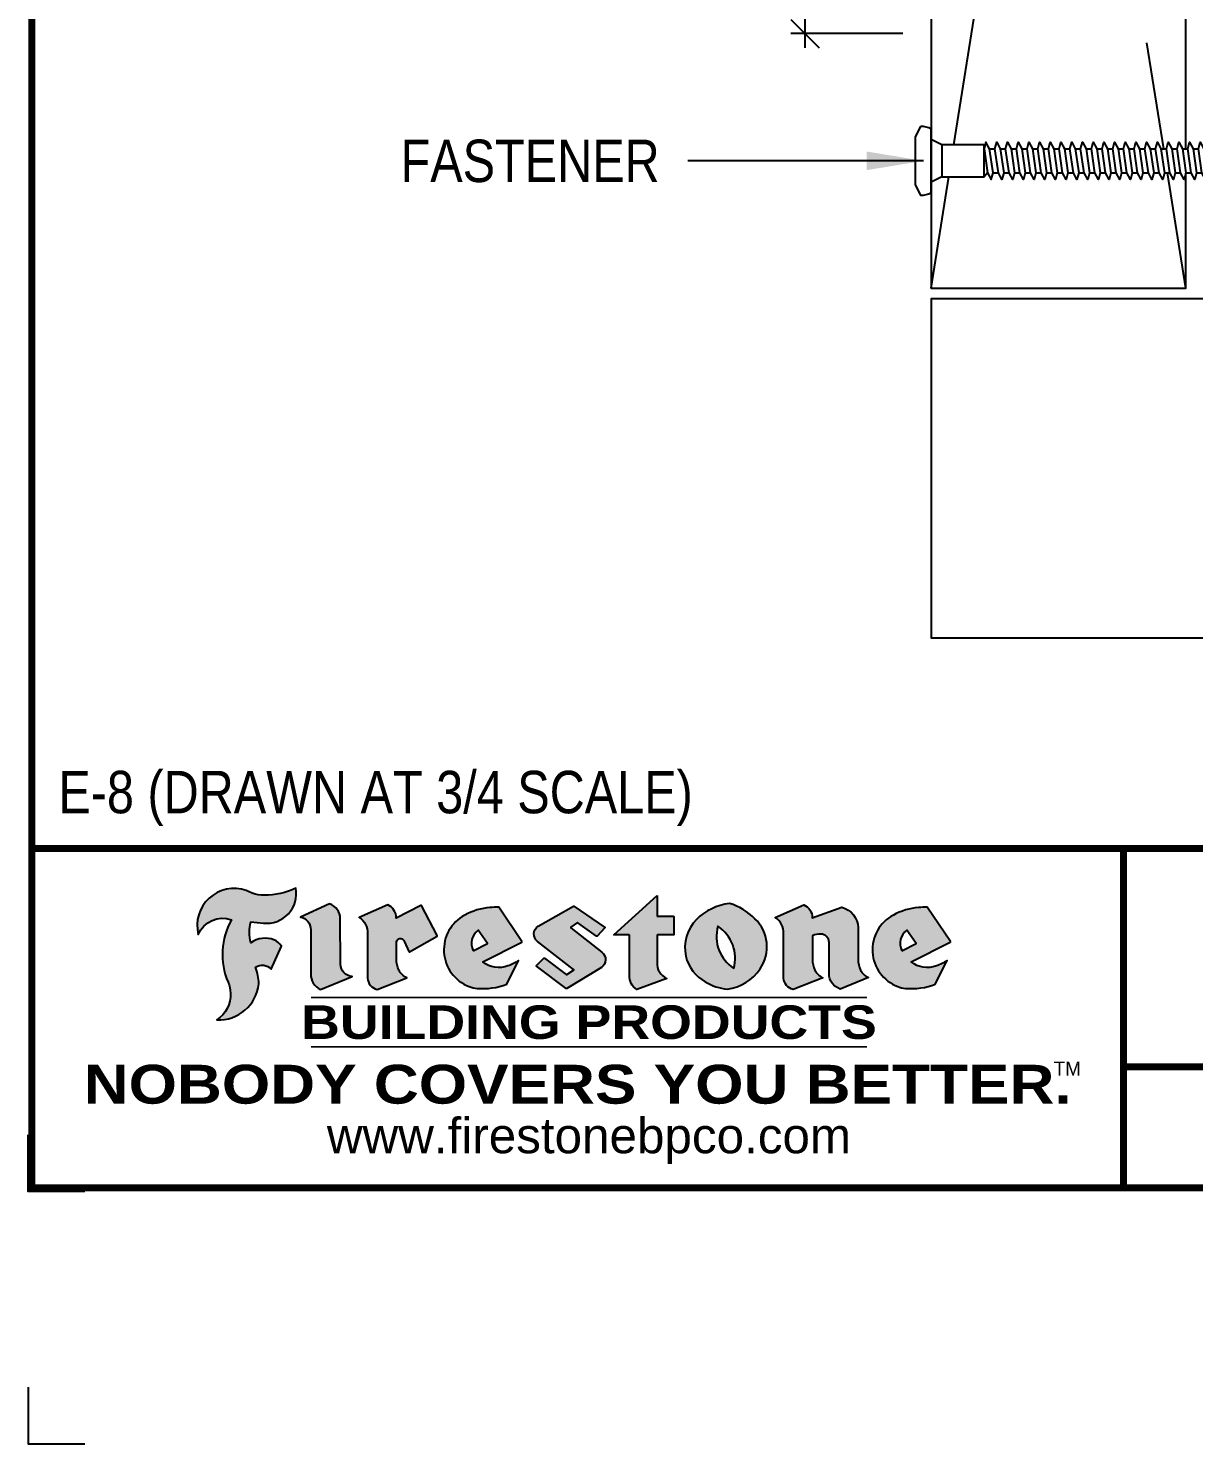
# Model space of a CAD drawing. Header units: inches. Extents: x 299.4 to 319.5, y -1.8 to 14.9.
# Drawn here: x 299.45 to 304.6, y -1.82 to 4.43 of the extents above; entities that cross this region are included whole.
import ezdxf
from ezdxf.enums import TextEntityAlignment as Align

# ---------------------------------------------------------------- set-up
doc = ezdxf.new("R2010")
doc.units = ezdxf.units.IN
doc.header["$MEASUREMENT"] = 0
doc.layers.get('0').update_dxf_attribs({"linetype": 'CONTINUOUS'})
doc.layers.get('DEFPOINTS').update_dxf_attribs({"linetype": 'CONTINUOUS'})
for name, color, linetype in [('FSBP-ACCESSORY-FIRESTONE', 7, 'CONTINUOUS'), ('FSBP-ANNO-NOTE', 7, 'CONTINUOUS'), ('FSBP-SUBSTRATE-GENERIC', 9, 'CONTINUOUS'), ('FSBP-TTLB', 7, 'CONTINUOUS'), ('FSBP-TTLB-BORDER', 7, 'CONTINUOUS'), ('FSBP-TTLB-TEXT', 7, 'CONTINUOUS'), ('FSBP-WOOD', 7, 'CONTINUOUS')]:
    doc.layers.add(name, color=color, linetype=linetype)
doc.styles.add('FSBP_ARIAL', font='arial.ttf')
doc.styles.add('FSBP_ARIAL_BOLD', font='')
doc.styles.add('FSBP_ARIAL_NAR', font='ARIALN.TTF')
doc.styles.add('FSBP_BANKGOTHIC', font='bgothm.ttf')
doc.styles.get('FSBP_ARIAL_BOLD').set_extended_font_data('Arial Black')
doc.dimstyles.new('FSBP-DIM', dxfattribs={"dimtxt": 0.1875, "dimasz": 0.125, "dimexe": 0.0625, "dimexo": 0.125, "dimgap": 0.125, "dimtad": 0, "dimdec": 0, "dimzin": 1, "dimdsep": 46, "dimlunit": 4, "dimtxsty": 'FSBP_ARIAL_NAR', "dimblk": 'OBLIQUE', "dimcen": 0.09375, "dimdle": 0.0625, "dimclrd": 256, "dimclre": 256, "dimclrt": 256, "dimadec": 0, "dimazin": 0, "dimtfac": 1, "dimtdec": 0, "dimtmove": 1, "dimatfit": 3, "dimfxl": 1, "dimtolj": 1, "dimtzin": 0, "dimlwd": -1, "dimlwe": -1, "dimarcsym": 0})
doc.dimstyles.new('FSBP-LEADER', dxfattribs={"dimtxt": 0.1875, "dimasz": 0.25, "dimexe": 0.0625, "dimexo": 0.125, "dimgap": 0.125, "dimtad": 0, "dimtih": 1, "dimtoh": 1, "dimdec": 4, "dimzin": 0, "dimdsep": 46, "dimlunit": 4, "dimtxsty": 'FSBP_ARIAL_NAR', "dimcen": 0.09375, "dimclrd": 256, "dimclre": 256, "dimclrt": 256, "dimadec": 0, "dimazin": 0, "dimtfac": 1, "dimtdec": 4, "dimtofl": 0, "dimtmove": 0, "dimatfit": 3, "dimfxl": 1, "dimtolj": 1, "dimtzin": 0, "dimlwd": -1, "dimlwe": -1, "dimarcsym": 0})

# ---------------------------------------------------------------- blocks, each defined once
blk = doc.blocks.new('FSBP_FASTENER_OTHERS_1')
at = {"layer": 'FSBP-ACCESSORY-FIRESTONE'}
blk.add_lwpolyline([(0.15234375, 0.046875), (0.10546875, 0.0703125), (-0.10546875, 0.0703125), (-0.15234375, 0.046875, 0.1250000000000262), (-0.140625, 0), (0.140625, 0, 0.1250000000000263)], format="xyb", close=True, dxfattribs=at)
for points in [[(-0.052734375, -0.2494419642857224), (-0.08203125, -0.2654649572743324), (-0.052734375, -0.2731174145486648), (0.052734375, -0.2580504502629424), (0.08203125, -0.2420274572743324), (0.052734375, -0.234375), (-0.052734375, -0.2494419642857224), (-0.0703125, -0.234375), (0.0703125, -0.234375), (0.0703125, -0.046875), (-0.0703125, -0.046875), (-0.09375, 0)], [(0.0703125, -0.046875), (0.09375, 0)], [(-0.0703125, -0.046875), (-0.0703125, -0.234375)], [(-0.052734375, -0.2731174145486648), (-0.052734375, -0.2967928648116072)], [(0.052734375, -0.2580504502629424), (0.052734375, -0.2817259005258848)], [(0.052734375, -0.3054013507888271), (0.052734375, -0.3290768010517695)], [(-0.052734375, -0.3204683150745495), (-0.052734375, -0.3441437653374919)], [(-0.052734375, -0.3678192156004343), (-0.052734375, -0.3914946658633767)], [(0.052734375, -0.3527522513147119), (0.052734375, -0.3764277015776543)], [(-0.052734375, -0.415170116126319), (-0.052734375, -0.4388455663892614)], [(0.052734375, -0.4001031518405966), (0.052734375, -0.423778602103539)], [(-0.052734375, -0.4625210166522038), (-0.052734375, -0.4861964669151462)], [(0.052734375, -0.4474540523664814), (0.052734375, -0.4711295026294806)], [(0.052734375, -0.4948049528923661), (0.052734375, -0.5184804031553085)], [(-0.052734375, -0.5098719171780886), (-0.052734375, -0.5335473674410309)], [(-0.052734375, -0.5572228177039733), (-0.052734375, -0.5808982679669157)], [(0.052734375, -0.5421558534183077), (0.052734375, -0.5658313036811933)], [(-0.052734375, -0.6045737182298581), (-0.052734375, -0.6282491684928004)], [(0.052734375, -0.5895067539441357), (0.052734375, -0.6131822042071349)], [(-0.052734375, -0.6519246187557428), (-0.052734375, -0.6756000690186852)], [(0.052734375, -0.6368576544700204), (0.052734375, -0.6605331047329628)], [(0.052734375, -0.684208554995962), (0.052734375, -0.7078840052589044)], [(-0.052734375, -0.6992755192816276), (-0.052734375, -0.7229509695445699)], [(-0.052734375, -0.7466264198075123), (-0.052734375, -0.7703018700704547)], [(0.052734375, -0.7315594555217899), (0.052734375, -0.7552349057847891)], [(-0.052734375, -0.7939773203333971), (-0.052734375, -0.8176527705963395)], [(0.052734375, -0.7789103560477315), (0.052734375, -0.802585806310617)], [(-0.052734375, -0.8413282208592818), (-0.052734375, -0.8650036711222242)], [(0.052734375, -0.8262612565736163), (0.052734375, -0.8499367068365586)], [(0.052734375, -0.8736121570994442), (0.052734375, -0.8972876073624434)], [(-0.052734375, -0.8886791213852234), (-0.052734375, -0.912354571648109)], [(-0.052734375, -0.9360300219110513), (-0.052734375, -0.9597054721740506)], [(0.052734375, -0.9209630576253858), (0.052734375, -0.9446385078882713)], [(-0.052734375, -0.9833809224369361), (-0.052734375, -1.007056372699878)], [(0.052734375, -0.9683139581512705), (0.052734375, -0.9919894084142129)], [(-0.052734375, -1.030731822962878), (-0.052734375, -1.054407273225763)], [(0.052734375, -1.015664858677098), (0.052734375, -1.039340308940098)], [(0.052734375, -1.06301575920304), (0.052734375, -1.086691209465926)], [(-0.052734375, -1.078082723488706), (-0.052734375, -1.101758173751705)], [(-0.052734375, -1.12543362401459), (-0.052734375, -1.149109074277533)], [(0.052734375, -1.110366659728925), (0.052734375, -1.134042109991867)], [(-0.052734375, -1.172784524540532), (-0.052734375, -1.196459974803474)], [(0.052734375, -1.157717560254753), (0.052734375, -1.181393010517752)], [(-0.052734375, -1.22013542506636), (-0.052734375, -1.243810875329359)], [(0.052734375, -1.205068460780694), (0.052734375, -1.22874391104358)], [(-0.052734375, -1.267486325592301), (-0.052734375, -1.291161775855187)], [(0.052734375, -1.252419361306579), (0.052734375, -1.276094811569521)], [(0.052734375, -1.299770261832407), (0.052734375, -1.323445712095406)], [(-0.052734375, -1.314837226118186), (-0.052734375, -1.338512676381129)], [(-0.052734375, -1.362188126644014), (-0.052734375, -1.385863576907013)], [(0.052734375, -1.347121162358349), (0.052734375, -1.370796612621234)], [(-0.052734375, -1.409539027169956), (-0.052734375, -1.433214477432841)], [(0.052734375, -1.394472062884233), (0.052734375, -1.418147513147176)], [(-0.052734375, -1.45688992769584), (-0.052734375, -1.480565377958783)], [(0.052734375, -1.441822963410061), (0.052734375, -1.46549841367306)], [(0.052734375, -1.489173863936003), (0.052734375, -1.512849314198888)], [(-0.052734375, -1.504240828221668), (-0.052734375, -1.527916278484668)], [(-0.052734375, -1.55159172874761), (-0.052734375, -1.575267179010496)], [(0.052734375, -1.536524764461888), (0.052734375, -1.56020021472483)], [(-0.052734375, -1.598942629273495), (-0.052734375, -1.622618079536437)], [(0.052734375, -1.583875664987715), (0.052734375, -1.607551115250715)], [(-0.052734375, -1.646293529799323), (-0.052734375, -1.669968980062322)], [(0.052734375, -1.631226565513657), (0.052734375, -1.654902015776543)], [(0.052734375, -1.678577466039542), (0.052734375, -1.702252916302484)], [(-0.052734375, -1.693644430325264), (-0.052734375, -1.71731988058815)], [(-0.052734375, -1.740995330851149), (-0.052734375, -1.764670781114091)], [(0.052734375, -1.72592836656537), (0.052734375, -1.749603816828369)], [(-0.052734375, -1.788346231376977), (-0.052734375, -1.812021681639976)], [(0.052734375, -1.773279267091311), (0.052734375, -1.796954717354197)], [(-0.052734375, -1.835697131902918), (-0.052734375, -1.859372582165804)], [(0.052734375, -1.820630167617196), (0.052734375, -1.844305617880138)], [(0.052734375, -1.867981068143081), (0.052734375, -1.891656518406023)], [(-0.052734375, -1.883048032428803), (-0.052734375, -1.906723482691746)], [(-0.052734375, -1.930398932954631), (-0.052734375, -1.95407438321763)], [(0.052734375, -1.915331968668966), (0.052734375, -1.939007418931908)], [(-0.046875, -1.965075054777628), (-0.046875, -2.070887446318807), (0, -2.106043696318807), (0.01845467722529293, -1.955742243745476)], [(0.046875, -1.951682197634796), (0.046875, -2.070887446318807), (0, -2.106043696318807)]]:
    blk.add_lwpolyline(points, dxfattribs=at)
for points in [[(-0.052734375, -0.2967928648116072), (0.052734375, -0.2817259005258848), (0.08203125, -0.2893783578002171), (0.052734375, -0.3054013507888271), (-0.052734375, -0.3204683150745495), (-0.08203125, -0.3128158578002171)], [(-0.052734375, -0.3441437653374919), (0.052734375, -0.3290768010517695), (0.08203125, -0.3367292583261019), (0.052734375, -0.3527522513147119), (-0.052734375, -0.3678192156004343), (-0.08203125, -0.3601667583261019)], [(-0.052734375, -0.3914946658633767), (0.052734375, -0.3764277015776543), (0.08203125, -0.3840801588519867), (0.052734375, -0.4001031518405966), (-0.052734375, -0.415170116126319), (-0.08203125, -0.4075176588519867)], [(-0.052734375, -0.4388455663892614), (0.052734375, -0.423778602103539), (0.08203125, -0.4314310593778714), (0.052734375, -0.4474540523664814), (-0.052734375, -0.4625210166522038), (-0.08203125, -0.4548685593778714)], [(-0.052734375, -0.4861964669151462), (0.052734375, -0.4711295026294806), (0.08203125, -0.4787819599037562), (0.052734375, -0.4948049528923661), (-0.052734375, -0.5098719171780886), (-0.08203125, -0.5022194599037562)], [(-0.052734375, -0.5335473674410309), (0.052734375, -0.5184804031553085), (0.08203125, -0.5261328604296409), (0.052734375, -0.5421558534183077), (-0.052734375, -0.5572228177039733), (-0.08203125, -0.5495703604296409)], [(-0.052734375, -0.5808982679669157), (0.052734375, -0.5658313036811933), (0.08203125, -0.5734837609555257), (0.052734375, -0.5895067539441357), (-0.052734375, -0.6045737182298581), (-0.08203125, -0.5969212609555257)], [(-0.052734375, -0.6282491684928004), (0.052734375, -0.6131822042071349), (0.08203125, -0.6208346614814104), (0.052734375, -0.6368576544700204), (-0.052734375, -0.6519246187557428), (-0.08203125, -0.6442721614814104)], [(-0.052734375, -0.6756000690186852), (0.052734375, -0.6605331047329628), (0.08203125, -0.668185562007352), (0.052734375, -0.684208554995962), (-0.052734375, -0.6992755192816276), (-0.08203125, -0.691623062007352)], [(-0.052734375, -0.7229509695445699), (0.052734375, -0.7078840052589044), (0.08203125, -0.7155364625331799), (0.052734375, -0.7315594555217899), (-0.052734375, -0.7466264198075123), (-0.08203125, -0.7389739625331799)], [(-0.052734375, -0.7703018700704547), (0.052734375, -0.7552349057847891), (0.08203125, -0.7628873630590647), (0.052734375, -0.7789103560477315), (-0.052734375, -0.7939773203333971), (-0.08203125, -0.7863248630590647)], [(-0.052734375, -0.8176527705963395), (0.052734375, -0.802585806310617), (0.08203125, -0.8102382635850063), (0.052734375, -0.8262612565736163), (-0.052734375, -0.8413282208592818), (-0.08203125, -0.8336757635850063)], [(-0.052734375, -0.8650036711222242), (0.052734375, -0.8499367068365586), (0.08203125, -0.8575891641108342), (0.052734375, -0.8736121570994442), (-0.052734375, -0.8886791213852234), (-0.08203125, -0.8810266641108342)], [(-0.052734375, -0.912354571648109), (0.052734375, -0.8972876073624434), (0.08203125, -0.9049400646367189), (0.052734375, -0.9209630576253858), (-0.052734375, -0.9360300219110513), (-0.08203125, -0.9283775646367189)], [(-0.052734375, -0.9597054721740506), (0.052734375, -0.9446385078882713), (0.08203125, -0.9522909651626605), (0.052734375, -0.9683139581512705), (-0.052734375, -0.9833809224369361), (-0.08203125, -0.9757284651626605)], [(-0.052734375, -1.007056372699878), (0.052734375, -0.9919894084142129), (0.08203125, -0.9996418656884885), (0.052734375, -1.015664858677098), (-0.052734375, -1.030731822962878), (-0.08203125, -1.023079365688488)], [(-0.052734375, -1.054407273225763), (0.052734375, -1.039340308940098), (0.08203125, -1.04699276621443), (0.052734375, -1.06301575920304), (-0.052734375, -1.078082723488706), (-0.08203125, -1.07043026621443)], [(-0.052734375, -1.101758173751705), (0.052734375, -1.086691209465926), (0.08203125, -1.094343666740315), (0.052734375, -1.110366659728925), (-0.052734375, -1.12543362401459), (-0.08203125, -1.117781166740315)], [(-0.052734375, -1.149109074277533), (0.052734375, -1.134042109991867), (0.08203125, -1.141694567266143), (0.052734375, -1.157717560254753), (-0.052734375, -1.172784524540532), (-0.08203125, -1.165132067266143)], [(-0.052734375, -1.196459974803474), (0.052734375, -1.181393010517752), (0.08203125, -1.189045467792084), (0.052734375, -1.205068460780694), (-0.052734375, -1.22013542506636), (-0.08203125, -1.212482967792084)], [(-0.052734375, -1.243810875329359), (0.052734375, -1.22874391104358), (0.08203125, -1.236396368317969), (0.052734375, -1.252419361306579), (-0.052734375, -1.267486325592301), (-0.08203125, -1.259833868317969)], [(-0.052734375, -1.291161775855187), (0.052734375, -1.276094811569521), (0.08203125, -1.283747268843797), (0.052734375, -1.299770261832407), (-0.052734375, -1.314837226118186), (-0.08203125, -1.307184768843797)], [(-0.052734375, -1.338512676381129), (0.052734375, -1.323445712095406), (0.08203125, -1.331098169369739), (0.052734375, -1.347121162358349), (-0.052734375, -1.362188126644014), (-0.08203125, -1.354535669369739)], [(-0.052734375, -1.385863576907013), (0.052734375, -1.370796612621234), (0.08203125, -1.378449069895623), (0.052734375, -1.394472062884233), (-0.052734375, -1.409539027169956), (-0.08203125, -1.401886569895623)], [(-0.052734375, -1.433214477432841), (0.052734375, -1.418147513147176), (0.08203125, -1.425799970421451), (0.052734375, -1.441822963410061), (-0.052734375, -1.45688992769584), (-0.08203125, -1.449237470421451)], [(-0.052734375, -1.480565377958783), (0.052734375, -1.46549841367306), (0.08203125, -1.473150870947393), (0.052734375, -1.489173863936003), (-0.052734375, -1.504240828221668), (-0.08203125, -1.496588370947393)], [(-0.052734375, -1.527916278484668), (0.052734375, -1.512849314198888), (0.08203125, -1.520501771473278), (0.052734375, -1.536524764461888), (-0.052734375, -1.55159172874761), (-0.08203125, -1.543939271473278)], [(-0.052734375, -1.575267179010496), (0.052734375, -1.56020021472483), (0.08203125, -1.567852671999105), (0.052734375, -1.583875664987715), (-0.052734375, -1.598942629273495), (-0.08203125, -1.591290171999105)], [(-0.052734375, -1.622618079536437), (0.052734375, -1.607551115250715), (0.08203125, -1.615203572525047), (0.052734375, -1.631226565513657), (-0.052734375, -1.646293529799323), (-0.08203125, -1.638641072525047)], [(-0.052734375, -1.669968980062322), (0.052734375, -1.654902015776543), (0.08203125, -1.662554473050932), (0.052734375, -1.678577466039542), (-0.052734375, -1.693644430325264), (-0.08203125, -1.685991973050932)], [(-0.052734375, -1.71731988058815), (0.052734375, -1.702252916302484), (0.08203125, -1.70990537357676), (0.052734375, -1.72592836656537), (-0.052734375, -1.740995330851149), (-0.08203125, -1.73334287357676)], [(-0.052734375, -1.764670781114091), (0.052734375, -1.749603816828369), (0.08203125, -1.757256274102701), (0.052734375, -1.773279267091311), (-0.052734375, -1.788346231376977), (-0.08203125, -1.780693774102701)], [(-0.052734375, -1.812021681639976), (0.052734375, -1.796954717354197), (0.08203125, -1.804607174628586), (0.052734375, -1.820630167617196), (-0.052734375, -1.835697131902918), (-0.08203125, -1.828044674628586)], [(-0.052734375, -1.859372582165804), (0.052734375, -1.844305617880138), (0.08203125, -1.851958075154414), (0.052734375, -1.867981068143024), (-0.052734375, -1.883048032428803), (-0.08203125, -1.875395575154414)], [(-0.052734375, -1.906723482691746), (0.052734375, -1.891656518406023), (0.07470703125, -1.900355292644633), (0.052734375, -1.915331968668966), (-0.052734375, -1.930398932954631), (-0.07470703125, -1.921700158716021)], [(-0.052734375, -1.95407438321763), (0.052734375, -1.939007418931908), (0.063720703125, -1.943356806051213), (0.052734375, -1.950845144063408), (-0.052734375, -1.965912108349073), (-0.063720703125, -1.961562721229768)]]:
    blk.add_lwpolyline(points, close=True, dxfattribs=at)
blk = doc.blocks.new('_OBLIQUE')
at = {"color": 0, "linetype": 'ByBlock'}
blk.add_line((-0.5, -0.5), (0.5, 0.5), dxfattribs=at)
blk = doc.blocks.new('*D7')
at = {"layer": 'DEFPOINTS', "color": 0, "transparency": 16777216}
for p in [(303.4379540563916, 10.4105981561755), (302.8805065938412, 4.410598156175553), (303.4379540563916, 4.410598156175553)]:
    blk.add_point(p, dxfattribs=at)
at = {"layer": 'FSBP-ANNO-NOTE', "transparency": 16777216}
for p, q in [((302.8805065938412, 10.4730981561755), (302.8805065938412, 8.365854806925865)), ((303.3129540563916, 10.4105981561755), (302.8180065938412, 10.4105981561755)), ((302.8805065938412, 4.348098156175553), (302.8805065938412, 6.455341505425183)), ((303.3129540563916, 4.410598156175553), (302.8180065938412, 4.410598156175553))]:
    blk.add_line(p, q, dxfattribs=at)
at = {"layer": 'FSBP-ANNO-NOTE', "transparency": 16777216, "xscale": 0.125, "yscale": 0.125, "zscale": 0.125}
for p, rotation in [((302.8805065938412, 10.4105981561755), 90), ((302.8805065938412, 4.410598156175553), 270)]:
    blk.add_blockref('_OBLIQUE', p, dxfattribs=dict(at, rotation=rotation))
at = {"layer": 'FSBP-ANNO-NOTE', "transparency": 16777216, "insert": (302.8805065938412, 7.410598156175573), "char_height": 0.1875, "attachment_point": 5, "rotation": 90, "style": 'FSBP_ARIAL_NAR'}
blk.add_mtext('\\A1;8" (203 mm) MIN.', dxfattribs=at)
blk = doc.blocks.new('TTLB-EPDM_2')
at = {"layer": 'FSBP-TTLB-TEXT'}
h = blk.add_hatch(color=1, dxfattribs=at)
edge = h.paths.add_edge_path()
edge.add_arc((1.037309769669573, -0.1982514792917306), 0.1319107607348553, 264.0410451462098, 370.3106169565175)
edge.add_arc((1.027551646585694, 0.1214293576525799), 0.3273056962876235, 270.05058356628535, 295.23459397187514, ccw=False)
edge.add_arc((1.022801957313345, -0.06680179986895154), 0.1391656561713503, 249.3281275763668, 272.0749124149863, ccw=False)
edge.add_line((0.9736743133014443, -0.1970076156048179), (0.9474927838574558, -0.1852745150568325))
edge.add_arc((0.8939498971398288, -0.3394262635682071), 0.1631857907024099, 70.84590087378872, 194.3325259843273)
edge.add_arc((0.8444260109029493, -0.4259936440910768), 0.1179914261095279, 70.96950098067128, 156.9641407594482, ccw=False)
edge.add_arc((1.153141409296894, -0.4684497516079468), 0.3110405457095052, 150.3231137483159, 203.2084295854517)
edge.add_arc((0.7562495500622943, -0.6412608153899899), 0.1218587156617311, 0.8849157075190988, 24.34668939894999, ccw=False)
edge.add_arc((0.7493781665697374, -0.6475258110744375), 0.1289731377238325, -58.36655102076742, 3.6216782311386737, ccw=False)
edge.add_arc((0.8256699029544474, -0.5792158350996106), 0.1783301886510354, 267.2205474105585, 354.1381621173521)
edge.add_arc((0.7903121048625305, -0.6011409294291745), 0.212787892960859, 0.9996158580669322, 21.00503380861244)
edge.add_arc((1.01880712263941, -0.5666691048185161), 0.05136395668415847, 40.82117713173261, 125.52727787225791, ccw=False)
edge.add_line((1.057676976260041, -0.5330924682126437), (1.102776947655911, -0.4308018311949837))
edge.add_arc((1.040858222524664, -0.4699705673995949), 0.07326744446031509, 32.31675181867256, 66.31481236598174)
edge.add_arc((1.032262518825329, -0.5063316993097662), 0.1102246948011782, 69.8179132332389, 125.254734720681)
edge.add_arc((1.127708877207287, -0.368959353531244), 0.1659710644737306, 164.1569669952081, 196.5811013160487, ccw=False)
edge.add_line((0.9680425188342383, -0.3236487780942383), (1.023615334387159, -0.3294494641845773))
h = blk.add_hatch(color=1, dxfattribs=at)
edge = h.paths.add_edge_path()
edge.add_line((1.275239419159561, -0.6223407783464694), (1.415345367376062, -0.5660418822574371))
edge.add_arc((1.421019305783958, -0.5090099247487757), 0.05731350411836949, 181.9717871001989, 264.31851000495806, ccw=False)
edge.add_line((1.363739737527226, -0.5109819325197265), (1.363412352251203, -0.3102363679013962))
edge.add_arc((1.294263659668751, -0.3103491388303989), 0.06914878453844908, 0.0934405599591014, 72.42834396969012)
edge.add_line((1.315139561173908, -0.2444268274366692), (1.186839444240604, -0.3024209471341379))
edge.add_arc((1.175246268095289, -0.3585110609420917), 0.05727567197445628, -0.017399788185912257, 78.322067691347, ccw=False)
edge.add_line((1.232521937428658, -0.3585284546236807), (1.232574268422297, -0.555126496687123))
edge.add_arc((1.305699496415486, -0.5558575689677219), 0.07312888236350451, 179.4272023230205, 245.3845503102953)
h = blk.add_hatch(color=1, dxfattribs=at)
edge = h.paths.add_edge_path()
edge.add_line((1.792026821926584, -0.3839679064720229), (1.722158956877934, -0.2518542302253621))
edge.add_arc((1.720119655279638, -0.2529327078887852), 0.002306916790721817, 27.87197133405656, 117.3766794470751)
edge.add_line((1.719058846382097, -0.250884159729182), (1.610638460368705, -0.3070279753467702))
edge.add_arc((1.547088841662962, -0.3061026658494403), 0.06355635479880145, 359.165808011073, 425.8793658831422)
edge.add_line((1.573061729235633, -0.2480956029480268), (1.446879247402876, -0.3051325108639702))
edge.add_arc((1.407812067100189, -0.370357133046621), 0.07602957263902092, -3.441403975725109, 59.07992244284969, ccw=False)
edge.add_line((1.483704536400296, -0.3749210150788969), (1.483704536400296, -0.5723838140635706))
edge.add_arc((1.54053746518044, -0.568254406115083), 0.05698275005415228, 184.1557352478595, 255.3066498366543)
edge.add_line((1.526084036778343, -0.6233736605654059), (1.657291340682093, -0.570650514527486))
edge.add_arc((1.688298576827198, -0.5021390388423987), 0.0752015358480571, 207.5160880841914, 245.649226723163, ccw=False)
edge.add_arc((1.721050197024907, -0.4914488168456328), 0.1093332836229113, 179.4823365255141, 204.5537900001094, ccw=False)
edge.add_line((1.611721375809452, -0.4904610114968335), (1.611721375809452, -0.4126404716788983))
edge.add_arc((1.628589765097195, -0.414159299036043), 0.01693662875851176, 28.356188110622725, 174.8549701683585, ccw=False)
edge.add_arc((1.627340435522395, -0.4197189881350504), 0.02111886817708033, 22.216893572439517, 40.10213956426492, ccw=False)
edge.add_line((1.646891420738257, -0.4117336534413738), (1.666638796144639, -0.4549750258192233))
edge.add_arc((1.668737246926742, -0.4540167099035481), 0.002306916790685496, 204.545128184284, 299.6323508190091)
edge.add_line((1.669877862091766, -0.4560219186518992), (1.791128135493295, -0.3870515928837648))
edge.add_line((1.791128135493295, -0.3870515928837648), (1.792026821926584, -0.3839679064720229))
h = blk.add_hatch(color=1, dxfattribs=at)
edge = h.paths.add_edge_path()
edge.add_line((2.763460561272041, -0.2072496393923444), (2.763460561272041, -0.2969520779963801))
edge.add_arc((2.765767478062699, -0.2969520779963943), 0.00230691679065842, 179.9999999996471, 269.9999999996471)
edge.add_line((2.765767478062685, -0.2992589947870528), (2.835417693520355, -0.2992589947870528))
edge.add_arc((2.835417693520355, -0.3015659115777538), 0.002306916790701052, 0, 90, ccw=False)
edge.add_line((2.837724610311056, -0.3015659115777538), (2.837724610311056, -0.3790761307453892))
edge.add_arc((2.83541769352037, -0.3790761307453749), 0.002306916790686842, 269.99999999964706, 359.99999999964706, ccw=False)
edge.add_line((2.835417693520355, -0.3813830475360618), (2.765767478062685, -0.3813830475360618))
edge.add_arc((2.765767478062699, -0.3836899643267202), 0.00230691679065842, 90.00000000035294, 180.0000000003529)
edge.add_line((2.763460561272041, -0.3836899643267344), (2.763460561272041, -0.5033995910642801))
edge.add_arc((2.836735953378943, -0.5071368822038516), 0.07337063740681413, 177.0802527808789, 245.3249543133826)
edge.add_line((2.806105814540615, -0.5738080530967267), (2.674529557384915, -0.6226036013049594))
edge.add_arc((2.708610405062069, -0.564298408791804), 0.06753517344606039, 177.0345319916277, 239.6926428024901, ccw=False)
edge.add_line((2.641165668230087, -0.560804539009709), (2.641165668230087, -0.3836899643267344))
edge.add_arc((2.638858751439429, -0.3836899643267202), 0.00230691679065842, 359.9999999996471, 449.999999999647)
edge.add_line((2.638858751439443, -0.3813830475360618), (2.572857950769389, -0.3813830475360618))
edge.add_line((2.572857950769389, -0.3813830475360618), (2.763460561272041, -0.2072496393923444))
h = blk.add_hatch(color=1, dxfattribs=at)
edge = h.paths.add_edge_path(flags=16)
edge.add_arc((2.940363509127394, -0.4847985213681437), 0.1684614578629418, 344.5558804047865, 417.0140046669545)
edge.add_arc((3.194458079644619, -0.3883534532477785), 0.1684614578629414, 164.5558804047864, 237.0140046669546)
edge = h.paths.add_edge_path()
edge.add_arc((3.069375116502199, -0.4399344555144872), 0.1828726885096673, 136.0914512150047, 191.213418978326)
edge.add_arc((3.064939550433406, -0.4318234379590333), 0.1803148804748503, 194.0167254156723, 240.6663730831859)
edge.add_arc((3.098047041778981, -0.3845058757092554), 0.2378525180183701, 239.2975390661776, 264.2889872773176)
edge.add_arc((3.04884478212623, -0.4190232383793012), 0.203760689247156, 277.1986764832036, 326.503572961274)
edge.add_arc((3.077739326803546, -0.4341046616465112), 0.171374865791709, 325.3768876809902, 406.3828327799087)
edge.add_arc((3.011839488065919, -0.4896144380417797), 0.2571945645850002, 44.28462553519766, 73.82901434867304)
edge.add_arc((3.117152499586992, -0.4983433120546693), 0.2579560664039132, 97.50292863483666, 134.1039137579027)
h = blk.add_hatch(color=1, dxfattribs=at)
edge = h.paths.add_edge_path()
edge.add_line((3.322690228557462, -0.5721896537377091), (3.322690228557462, -0.3749210150788969))
edge.add_arc((3.246797759257384, -0.3703571330465745), 0.076029572638996, 356.5585960242387, 419.0799224428129)
edge.add_line((3.285864939560099, -0.3051325108639702), (3.412047421392799, -0.2480956029480268))
edge.add_arc((3.386074533820159, -0.3061026658494941), 0.06355635479883807, 0.3962622833877276, 65.87936588318718, ccw=False)
edge.add_line((3.449629368605429, -0.3056631084210863), (3.580526418688805, -0.2593848434574539))
edge.add_arc((3.555744121700958, -0.3530904070730321), 0.09692726601172152, 2.366977007666776, 75.18615851992018, ccw=False)
edge.add_line((3.652588689330287, -0.3490873311063041), (3.652588689330287, -0.4883770011386872))
edge.add_arc((3.761877549389556, -0.4914934052703811), 0.1093332836229047, 178.3666365323574, 204.5537900000422)
edge.add_arc((3.729125929191727, -0.5021836272670953), 0.07520153584796169, 207.5160880841711, 245.2240541443093)
edge.add_line((3.697611150971852, -0.5704631245385627), (3.572585913552643, -0.6207021253773775))
edge.add_arc((3.59534718600759, -0.5526356419907701), 0.07177131519198746, 180.3328587115751, 251.51018566665869, ccw=False)
edge.add_line((3.523577081955409, -0.5530525936986663), (3.523577081955409, -0.4153032515383615))
edge.add_arc((3.486319529276879, -0.4148773504126441), 0.0372599868942854, 359.3450650296066, 449.0500281941028)
edge.add_arc((3.482769874121713, -0.4419622099033496), 0.06447454900600783, 86.29402372314017, 119.8211331593848)
edge.add_line((3.450707067966732, -0.3860252459975726), (3.450707067966732, -0.4904610114968335))
edge.add_arc((3.560035889182251, -0.491448816845647), 0.1093332836229751, 179.4823365255069, 204.5537900001023)
edge.add_arc((3.527284268984408, -0.5021390388424952), 0.07520153584796385, 207.5160880841699, 245.6492267231416)
edge.add_line((3.496277032839316, -0.570650514527486), (3.365069728935509, -0.6233736605654059))
edge.add_arc((3.37950248606194, -0.5682868177318081), 0.05694615642555727, 183.9298782390169, 255.318496325343, ccw=False)
h = blk.add_hatch(color=1, dxfattribs=at)
h.paths.add_polyline_path([(2.063388732080512, -0.2583237030618903, 0.02524281661523788), (2.025024361750752, -0.2610532129309178, 0.1213611957758757), (1.901773912052249, -0.3008158885520373, 0.6151668103976068), (1.93274136141747, -0.6099060679591872, 0.05306812109568645), (1.967936229862175, -0.617865745600497, 0.1150932231766138), (2.099126721549737, -0.5994933789882708), (2.151195569562105, -0.4944891916583316, -0.08755405562188731), (2.104230609512001, -0.5187113292177372, -0.265591761123442), (1.992692314386659, -0.5010701623316862), (2.165347897647223, -0.4141184325909109, 0.4518949533370738), (2.166222728871162, -0.4107679608846269)])
h.paths.add_polyline_path([(2.014217313945437, -0.4188965037300676), (1.951113654018855, -0.4515330109460507, -0.3720533890450154), (1.973177450672722, -0.3607130665457561)], flags=16)
h = blk.add_hatch(color=1, dxfattribs=at)
edge = h.paths.add_edge_path()
edge.add_arc((2.260407392426802, -0.3775796671688782), 0.04152450223225729, 123.20805433950699, 232.2027298779723, ccw=False)
edge.add_line((2.237665217914071, -0.3428366421988329), (2.393535971665983, -0.2540943745380986))
edge.add_arc((2.394677353533142, -0.2560991469722482), 0.002306916790741334, 55.64644466176611, 119.65426054492559, ccw=False)
edge.add_line((2.395979141996861, -0.2541946229174954), (2.531809646140459, -0.3470380726374032))
edge.add_arc((2.530468902927946, -0.3489153772789875), 0.002306916790700397, -42.731101238422525, 54.4661353739603, ccw=False)
edge.add_line((2.532163440279987, -0.3504807552658491), (2.498457913851155, -0.3869673252714421))
edge.add_arc((2.496763376499139, -0.3854019472845934), 0.002306916790672934, 233.7527076894875, 317.26889876138785, ccw=False)
edge.add_line((2.495399362263356, -0.38726241234572), (2.413849913492982, -0.3274738082119626))
edge.add_arc((2.412485899257181, -0.3293342732731342), 0.002306916790720064, 53.75270768979358, 124.4135619297835)
edge.add_line((2.41118211687575, -0.3274311136421062), (2.382933981293377, -0.346782838468144))
edge.add_arc((2.38423776367478, -0.3486859980991606), 0.002306916790694898, 124.4135619293799, 231.8459020253626)
edge.add_line((2.382812599816248, -0.3505000469010184), (2.519899969301207, -0.4581994452042721))
edge.add_arc((2.494247019847682, -0.4908523236374461), 0.04152450223225742, -55.21225898295222, 51.84590202520428, ccw=False)
edge.add_line((2.517938320565804, -0.5249552055672808), (2.364434947484597, -0.6179520922513717))
edge.add_arc((2.36323960192349, -0.6159790200102006), 0.002306916790726996, 233.2955624372927, 301.20872157023314, ccw=False)
edge.add_line((2.361860787187538, -0.6178285429225383), (2.231266621301074, -0.5204709167214361))
edge.add_arc((2.232647938930649, -0.5186232623475259), 0.002306916790697672, 135.5134179846393, 233.21798691998708, ccw=False)
edge.add_line((2.231002150870836, -0.5170067083764565), (2.262839375599356, -0.4845937328397696))
edge.add_arc((2.264485163659225, -0.4862102868108537), 0.002306916790748497, 53.0352839999411, 135.513417985369, ccw=False)
edge.add_line((2.265872365996302, -0.4843670465239001), (2.361834678328762, -0.5565872257804898))
edge.add_arc((2.363221880665761, -0.5547439854936304), 0.002306916790627066, 233.0352840000685, 302.2362632414394)
edge.add_line((2.36445241715569, -0.5566953042850713), (2.39428499383348, -0.5378823484768844))
edge.add_arc((2.393054457343549, -0.5359310296853765), 0.002306916790685166, 302.2362632406177, 412.2027298768422)
edge.add_line((2.394468296066179, -0.5341081404551886), (2.234958295420142, -0.4103916733127022))
h = blk.add_hatch(color=1, dxfattribs=at)
h.paths.add_polyline_path([(3.957695472291277, -0.2583237030618903, 0.02524281661523822), (3.919331101961575, -0.2610532129309178, 0.1085638477195505), (3.807890832595604, -0.2939221658134414, 0.6425897848490651), (3.827048101628293, -0.6099060679591872, 0.05306812109569052), (3.862242970072884, -0.617865745600497, 0.1150932231766133), (3.993433461760503, -0.5994933789882708), (4.045502309772871, -0.4944891916583316, -0.08755405562189084), (3.998537349722767, -0.5187113292177372, -0.2655917611234366), (3.886999054597368, -0.5010701623316862), (4.059654637857989, -0.4141184325909109, 0.4518949533370731), (4.060529469081928, -0.4107679608846269)])
h.paths.add_polyline_path([(3.90852405415626, -0.4188965037300676), (3.845420394229677, -0.4515330109460507, -0.3720533890450147), (3.867484190883488, -0.3607130665457561)], flags=16)
at = {"layer": 'DEFPOINTS', "color": 1}
blk.add_lwpolyline([(0.234375, -1.515625), (-0.015625, -1.515625), (-0.015625, -1.265625)], dxfattribs=at)
at = {"layer": 'DEFPOINTS', "linetype": 'Continuous', "ltscale": 1.75}
blk.add_lwpolyline([(-0.015625, -2.380833333333342), (-0.015625, -2.630833333333342), (0.234375, -2.630833333333342)], dxfattribs=at)
at = {"layer": 'FSBP-TTLB', "const_width": 0.03125}
for points in [[(0, 0), (0, -1.5), (20, -1.5), (20, 0), (0, 0)], [(4.825208527206769, 0), (4.825208527206769, -0.9643749050531198)], [(4.825208527206769, -0.9643749050531198), (15.84028770518938, -0.9643749050531198)], [(4.825208527206769, -0.9643749050531198), (4.825208527206769, -1.5)]]:
    blk.add_lwpolyline(points, dxfattribs=at)
at = {"layer": 'FSBP-TTLB-BORDER', "const_width": 0.03125}
blk.add_lwpolyline([(20, 0), (20, 13), (0, 13), (0, 0)], dxfattribs=at)
at = {"layer": 'FSBP-TTLB-TEXT', "color": 1}
blk.add_line((0.7358432058323388, -0.379822754145593), (0.7358432058323388, -0.379822754145593), dxfattribs=at)
for points in [[(1.023615323725323, -0.3294494630716969, 0.5000510906601082), (1.167090420776901, -0.1746414942047778, -0.1103304102359608), (1.027840608309816, -0.2058762110801382, -0.09957876667165425), (0.9736743133014443, -0.1970076156048179), (0.9474927838574558, -0.1852745150568325, 0.5978159689075124), (0.7358432058323388, -0.379822754145593, -0.3938834584182213), (0.8828996422548698, -0.3144510229727047, 0.2349406564350952), (0.86727108227484, -0.5910237178633082, -0.1027304183841549), (0.8780937320133262, -0.6393788197974146, -0.2772692352614086), (0.8170223912655956, -0.7573362346216896, 0.3985429150902959), (1.003067614090241, -0.5974286950643517, 0.0875124847930418), (0.9889600163401155, -0.5248671157293501, -0.3874031597924062), (1.057676976260041, -0.5330924682126437), (1.102776947655911, -0.4308018311949837, 0.1494423498871741), (1.07029056398062, -0.4028746979725923, 0.2467195073738216), (0.9686394281704906, -0.4163228904100862, -0.1424285161541127), (0.9680425188342383, -0.3236487780942383), (1.023615334387159, -0.3294494641845773)], [(2.763460561272041, -0.2072496393923444), (2.763460561272041, -0.2969520779963801, 0.4142135623730958), (2.765767478062685, -0.2992589947870528), (2.835417693520355, -0.2992589947870528, -0.414213562373095), (2.837724610311056, -0.3015659115777538), (2.837724610311056, -0.3790761307453892, -0.4142135623730938), (2.835417693520355, -0.3813830475360618), (2.765767478062685, -0.3813830475360618, 0.4142135623730958), (2.763460561272041, -0.3836899643267344), (2.763460561272041, -0.5033995910642801, 0.3068985753588853), (2.806105814540615, -0.5738080530967267), (2.674529557384915, -0.6226036013049594, -0.2804194150632976), (2.641165668230087, -0.560804539009709), (2.641165668230087, -0.3836899643267344, 0.414213562373095), (2.638858751439443, -0.3813830475360618), (2.572857950769389, -0.3813830475360618), (2.763460561272041, -0.2072496393923444)], [(2.166222728871162, -0.4107679608846269), (2.063388732080512, -0.2583237030618903, 0.02524281661523788), (2.025024361750752, -0.2610532129309178, 0.1085638477195265), (1.913584092384895, -0.2939221658134414, 0.6425897848491228), (1.93274136141747, -0.6099060679591872, 0.05306812109568648), (1.967936229862175, -0.617865745600497, 0.1150932231766137), (2.099126721549737, -0.5994933789882708), (2.151195569562105, -0.4944891916583316, -0.0875540556218873), (2.104230609512001, -0.5187113292177372, -0.2655917611234418), (1.992692314386659, -0.5010701623316862), (2.165347897647223, -0.4141184325909109)], [(4.060529469081928, -0.4107679608846269), (3.957695472291277, -0.2583237030618903, 0.02524281661523788), (3.919331101961575, -0.2610532129309178, 0.1085638477195265), (3.807890832595604, -0.2939221658134414, 0.6425897848491228), (3.827048101628293, -0.6099060679591872, 0.05306812109568648), (3.862242970072884, -0.617865745600497, 0.1150932231766137), (3.993433461760503, -0.5994933789882708), (4.045502309772871, -0.4944891916583316, -0.0875540556218873), (3.998537349722767, -0.5187113292177372, -0.2655917611234418), (3.886999054597368, -0.5010701623316862), (4.059654637857989, -0.4141184325909109)], [(4.059654637857989, -0.4141184325909109, 0.4518949533370731), (4.060529469081928, -0.4107679608846269, 0.4518949533370731)]]:
    blk.add_lwpolyline(points, format="xyb", dxfattribs=at)
for points in [[(1.275239419159561, -0.6223407783464694), (1.415345367376062, -0.5660418822574371, -0.3756100036733062), (1.363739737527226, -0.5109819325197265), (1.363412352251203, -0.3102363679013962, 0.3265360292958048), (1.315139561173908, -0.2444268274366692), (1.186839444240604, -0.3024209471341379, -0.3557863980845349), (1.232521937428658, -0.3585284546236807), (1.232574268422297, -0.555126496687123, 0.2960110723418457)], [(1.792026821926584, -0.3839679064720229), (1.722158956877934, -0.2518542302253621, 0.4116839150163434), (1.719058846382097, -0.250884159729182), (1.610638460368705, -0.3070279753467702, 0.2996033003794034), (1.573061729235633, -0.2480956029480268), (1.446879247402876, -0.3051325108639702, -0.2797757560995365), (1.483704536400296, -0.3749210150788969), (1.483704536400296, -0.5723838140635706, 0.320828638474519), (1.526084036778343, -0.6233736605654059), (1.657291340682093, -0.570650514527486, -0.1679398621276611), (1.621603752698661, -0.5368819723450571, -0.1098333365370753), (1.611721375809452, -0.4904610114968335), (1.611721375809452, -0.4126404716788983, -0.743334502655012), (1.64349420176768, -0.4061152228778298, -0.07819791644735608), (1.646891420738257, -0.4117336534413738), (1.666638796144639, -0.4549750258192233, 0.4404648714563479), (1.669877862091766, -0.4560219186518992), (1.791128135493295, -0.3870515928837648)], [(2.937624918725987, -0.3131105398334029, 0.2452625673097023), (2.889993533867141, -0.4754966266250307, 0.2064059665179019), (2.976604338974084, -0.5890186876871866, 0.1094800500670344), (3.074378098474654, -0.6211778035979165, 0.2185147641853038), (3.218764944843201, -0.5314757029352819, 0.3689489483072479), (3.195959963110113, -0.3100352223135445, 0.1296305888694145), (3.0834694040758, -0.242595816912754, 0.1610736375384317)], [(3.322690228557462, -0.5721896537377091), (3.322690228557462, -0.3749210150788969, 0.2797757560995341), (3.285864939560099, -0.3051325108639702), (3.412047421392799, -0.2480956029480268, -0.2937618496109166), (3.449629368605429, -0.3056631084210863), (3.580526418688805, -0.2593848434574539, -0.3288760160581939), (3.652588689330287, -0.3490873311063041), (3.652588689330287, -0.4883770011386872, 0.114762897203527), (3.662431105063263, -0.536926560769686, 0.166032965990522), (3.697611150971852, -0.5704631245385627), (3.572585913552643, -0.6207021253773775, -0.3209557512194564), (3.523577081955409, -0.5530525936986663), (3.523577081955409, -0.4153032515383615, 0.4127061514896111), (3.48693727661589, -0.3776224848030694, 0.1473421876160361), (3.450707067966732, -0.3860252459975726), (3.450707067966732, -0.4904610114968335, 0.1098333365370753), (3.460589444855941, -0.5368819723450855, 0.1679398621276611), (3.496277032839316, -0.570650514527486), (3.365069728935509, -0.6233736605654059, -0.3219729545308964), (3.322690228557462, -0.5721896537377091, 29.1476284739)], [(2.234958295420142, -0.4103916733127022, -0.5150044486718882), (2.237665217914071, -0.3428366421988329), (2.393535971665983, -0.2540943745380986, -0.2867822934100265), (2.395979141996861, -0.2541946229174954), (2.531809646140459, -0.3470380726374032, -0.4515027974650387), (2.532163440279987, -0.3504807552658491), (2.498457913851155, -0.3869673252714421, -0.3814439164929681), (2.495399362263356, -0.38726241234572), (2.413849913492982, -0.3274738082119626, 0.3184718635035665), (2.41118211687575, -0.3274311136421062), (2.382933981293377, -0.346782838468144, 0.5064094529656681), (2.382812599816248, -0.3505000469010184), (2.519899969301207, -0.4581994452042721, -0.5043597839115849), (2.517938320565804, -0.5249552055672808), (2.364434947484597, -0.6179520922513717, -0.3053163970316367), (2.361860787187538, -0.6178285429225383), (2.231266621301074, -0.5204709167214361, -0.4541703869768119), (2.231002150870836, -0.5170067083764565), (2.262839375599356, -0.4845937328397696, -0.3762644290664977), (2.265872365996302, -0.4843670465239001), (2.361834678328762, -0.5565872257804898, 0.3114700032088108), (2.36445241715569, -0.5566953042850713), (2.39428499383348, -0.5378823484768844, 0.520381097387146), (2.394468296066179, -0.5341081404551886)], [(1.951113654018855, -0.4515330109460507), (2.014217313945437, -0.4188965037300676), (1.973177450672722, -0.3607130665457561, 0.3720533890450154)], [(3.10274193015772, -0.5296595419651595, 0.3271311138286319), (3.032079658614293, -0.3434924326507627, 0.3271311138286322)], [(3.845420394229677, -0.4515330109460507), (3.90852405415626, -0.4188965037300676), (3.867484190883488, -0.3607130665457561, 0.3720533890450154)]]:
    blk.add_lwpolyline(points, format="xyb", close=True, dxfattribs=at)
at = {"layer": 'FSBP-TTLB-TEXT', "const_width": 0.0078125}
for points in [[(1.233926579809207, -0.6584455781731435), (3.691229482685259, -0.6584455781731577)], [(1.233926579809207, -0.8761560960495984), (3.691229482685259, -0.8761560960495842)]]:
    blk.add_lwpolyline(points, dxfattribs=at)
at = {"layer": 'FSBP-TTLB-TEXT', "color": 1}
for centre, start, end in [((1.789987520328282, -0.3850463841354355), 299.6323508193319, 27.87197133380463), ((2.164310260790558, -0.412058050385383), 296.7304547840455, 34.00233684987403)]:
    blk.add_arc(centre, 0.00230691679068068, start, end, dxfattribs=at)
at = {"layer": 'FSBP-TTLB-TEXT', "lineweight": 18, "style": 'FSBP_ARIAL_BOLD'}
blk.add_text('BUILDING PRODUCTS', height=0.1484375, dxfattribs=at).set_placement((2.462578031247233, -0.7673008371113639), align=Align.MIDDLE_CENTER)
at = {"layer": 'FSBP-TTLB-TEXT', "color": 1}
for s, height, style, p in [('NOBODY COVERS YOU BETTER.', 0.171875, 'FSBP_ARIAL_BOLD', (2.412604263603384, -1.041650450587369)), ('TM', 0.0625, 'FSBP_BANKGOTHIC', (4.576671173373001, -0.9725745042934193))]:
    blk.add_text(s, height=height, dxfattribs=dict(at, style=style)).set_placement(p, align=Align.MIDDLE_CENTER)
at = {"layer": 'FSBP-TTLB-TEXT', "style": 'FSBP_ARIAL'}
blk.add_text('www.firestonebpco.com', height=0.15625, dxfattribs=at).set_placement((2.462578031247233, -1.268657306740124), align=Align.MIDDLE_CENTER)
at = {"layer": 'FSBP-TTLB-TEXT'}
for tag, height, style, p in [('MAXIMUM_WARRANTY', 0.1875, 'FSBP_ARIAL_BOLD', (18.03987100774941, 0.2240244307510579)), ('ACCPT_SYSTEMS', 0.21875, 'FSBP_ARIAL', (12.49438170418193, -1.23218745252656))]:
    blk.add_attdef(tag, text='', height=height, dxfattribs=dict(at, style=style)).set_placement(p, align=Align.MIDDLE_LEFT)
for tag, height, style, p in [('DETAIL_DESCP_LINE_1', 0.21875, 'FSBP_ARIAL_BOLD', (10.33118450231211, -0.2831249841755152)), ('DETAIL_DESCP_LINE_2', 0.21875, 'FSBP_ARIAL_BOLD', (10.33118450231211, -0.6812499208775904)), ('ISSUE_REV_DATE', 0.21875, 'FSBP_ARIAL', (16.84069633627263, -0.7282559425942452)), ('DETAIL_NUMBER', 0.4375, 'FSBP_ARIAL', (18.91941590748775, -0.8931630692489421))]:
    blk.add_attdef(tag, text='', height=height, dxfattribs=dict(at, style=style)).set_placement(p, align=Align.MIDDLE_CENTER)

msp = doc.modelspace()

# ---------------------------------------------------------------- linework, layer by layer
at = {"layer": 'FSBP-SUBSTRATE-GENERIC'}
msp.add_lwpolyline([(311.9425405789909, 3.238723156175496), (303.4379540563916, 3.238723156175496), (303.4379540563916, 1.738723156175496), (311.9425405789909, 1.73872315617561)], dxfattribs=at)
at = {"layer": 'FSBP-WOOD'}
for p, q in [((303.5378718195495, 3.918410656175496), (304.4997849723915, 10.01052729084091)), ((304.4658117866547, 3.900832531175496), (304.3916783573785, 4.370344249925481)), ((303.4379540563916, 3.285598156175496), (303.5156678721809, 3.777785656175496)), ((304.5629540563916, 3.285598156175496), (304.4824647471809, 3.795363781175496))]:
    msp.add_line(p, q, dxfattribs=at)
for points in [[(304.5629540563916, 10.11330318904473), (304.5629540563916, 10.4105981561755), (303.4379540563916, 10.4105981561755), (303.4379540563916, 3.285598156175496), (304.5629540563916, 3.285598156175496), (304.5629540563916, 3.793703683236089)], [(304.5629540563916, 3.900832531175496), (304.5629540563916, 10.00120305973899)]]:
    msp.add_lwpolyline(points, dxfattribs=at)

# ---------------------------------------------------------------- block references
at = {"ltscale": 1.75}
msp.add_blockref('TTLB-EPDM_2', (299.4627011304549, 0.8076288297690155), dxfattribs=at)
at = {"layer": 'FSBP-ACCESSORY-FIRESTONE', "rotation": 90}
msp.add_blockref('FSBP_FASTENER_OTHERS_1', (303.4379540563916, 3.848098156175496), dxfattribs=at)

# ---------------------------------------------------------------- texts
at = {"layer": 'DEFPOINTS', "style": 'FSBP_ARIAL_NAR'}
msp.add_text('E-8 (DRAWN AT 3/4 SCALE)', height=0.1875, dxfattribs=at).set_placement((299.5798584845293, 1.057628829769016), align=Align.MIDDLE_LEFT)
at = {"layer": 'FSBP-ANNO-NOTE', "style": 'FSBP_ARIAL_NAR'}
msp.add_text('FASTENER', height=0.1875, dxfattribs=at).set_placement((302.2378081657289, 3.848098156175496), align=Align.MIDDLE_RIGHT)

# ---------------------------------------------------------------- dimensions: what is measured, and where the dimension line sits
at = {"layer": 'FSBP-ANNO-NOTE'}
dim = msp.add_linear_dim(base=(302.8805065938412, 4.410598156175553), p1=(303.4379540563916, 10.4105981561755), p2=(303.4379540563916, 4.410598156175553), angle=90, text='8" (203 mm) MIN.', dimstyle='FSBP-DIM', dxfattribs=at)
dim.commit()
dim.dimension.update_dxf_attribs({"geometry": '*D7', "text_midpoint": (302.8805065938412, 7.410598156175573)})

# ---------------------------------------------------------------- leaders
msp.add_leader([(303.4031353480348, 3.848098156175496), (302.3628081657289, 3.848098156175496)], dimstyle='FSBP-LEADER', dxfattribs=at)

doc.saveas('drawing.dxf')
